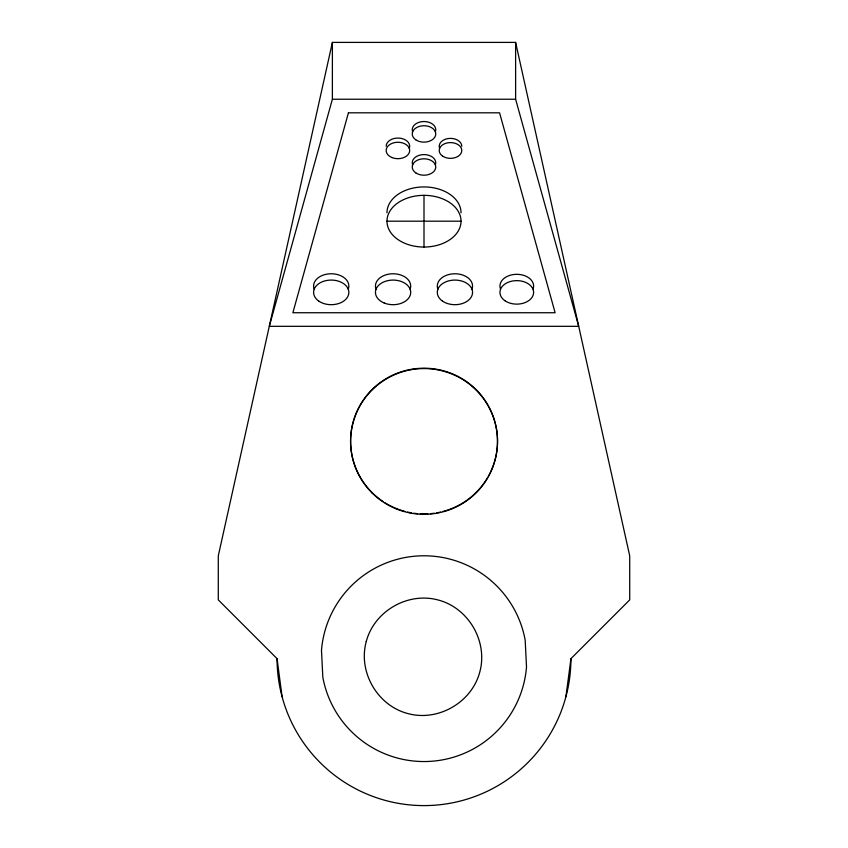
<?xml version="1.0" encoding="UTF-8"?>
<svg xmlns="http://www.w3.org/2000/svg" width="848" height="848" viewBox="0 0 848 848"><rect width="100%" height="100%" fill="white"/><g stroke="black" fill="none" stroke-linecap="round" stroke-linejoin="round"><path stroke-width="1.27" d="M565.923 696.696L570.937 658.663L629.704 599.896L629.704 555.811L515.616 42.4L332.384 42.4L218.296 555.811L218.296 599.896L277.063 658.663A146.937 146.937 0 0 0 424 805.6A146.937 146.937 0 0 0 570.937 658.663M332.384 42.4L332.384 99.237L269.293 326.321L578.707 326.321L515.616 99.237L515.616 42.4M332.384 99.237L515.616 99.237M386.974 221.19L461.026 221.19A37.026 25.853 0 0 0 405.482 198.803A37.026 25.853 0 0 0 405.482 243.577A37.026 25.853 0 0 0 461.026 221.19M277.063 658.663L282.077 696.696M424 195.347L424 247.044M382.978 501.486A73.469 72.875 0 0 1 361.969 402.1A73.469 72.875 0 0 1 461.513 378.388A73.469 72.875 0 0 1 488.3 476.406M487.674 477.498A73.469 72.875 0 0 1 443.059 511.45M440.589 512.065A73.469 72.875 0 0 1 436.815 512.828M434.271 513.231A73.469 72.875 0 0 1 430.434 513.665M427.869 513.835A73.469 72.875 0 0 1 420.226 513.835M417.661 513.665A73.469 72.875 0 0 1 413.813 513.231M411.269 512.828A73.469 72.875 0 0 1 407.506 512.065M405.037 511.45A73.469 72.875 0 0 1 385.13 502.875M314.184 289.253A17.628 12.307 0 0 1 331.218 273.766A17.628 12.307 0 0 1 348.252 289.253M412.647 131.853A11.755 8.204 0 0 1 424 121.518A11.755 8.204 0 0 1 435.353 131.853M386.974 212.774A37.026 25.853 0 0 1 424 186.931A37.026 25.853 0 0 1 461.026 212.774M386.169 146.259A11.755 8.204 0 0 1 399.45 138.129A11.755 8.204 0 0 1 409.277 148.389M376.046 289.253A17.628 12.307 0 0 1 393.069 273.766A17.628 12.307 0 0 1 410.103 289.253M439.593 148.305A11.289 7.886 0 0 1 449.016 138.447A11.289 7.886 0 0 1 461.789 146.259M412.647 164.915A11.755 8.204 0 0 1 424 154.59A11.755 8.204 0 0 1 435.353 164.915M437.897 289.253A17.628 12.307 0 0 1 454.931 273.766A17.628 12.307 0 0 1 471.954 289.253M500.521 289.115A16.833 11.755 0 0 1 516.782 274.317A16.833 11.755 0 0 1 533.042 289.115M366.241 641.576C357.909 671.902 377.371 705.6 407.803 713.55C438.13 721.881 471.838 702.43 479.788 671.998C488.119 641.66 468.658 607.963 438.225 600.013C407.888 591.681 374.191 611.132 366.241 641.576M348.433 112.816L292.878 312.742L555.122 312.742L499.567 112.816L348.433 112.816M526.513 667.026L525.188 640.208A102.852 102.852 0 0 0 321.487 650.31L322.812 677.128A102.852 102.852 0 0 0 526.513 667.026M318.753 301.082A17.628 12.307 0 0 0 348.252 295.57A17.628 12.307 0 0 0 326.65 280.497A17.628 12.307 0 0 0 318.753 301.082M392.041 157.58A11.755 8.204 0 0 0 409.679 150.467A11.755 8.204 0 0 0 392.041 143.365A11.755 8.204 0 0 0 392.041 157.58M504.878 300.69A16.833 11.755 0 0 0 533.042 295.422A16.833 11.755 0 0 0 512.425 281.027A16.833 11.755 0 0 0 504.878 300.69M442.455 301.082A17.628 12.307 0 0 0 471.954 295.57A17.628 12.307 0 0 0 450.362 280.497A17.628 12.307 0 0 0 442.455 301.082M372.102 492.964A73.469 72.875 0 0 0 495.009 460.305A73.469 72.875 0 0 0 405.037 371.053A73.469 72.875 0 0 0 372.102 492.964M384.261 303.043A17.628 12.307 0 0 0 410.708 292.38A17.628 12.307 0 0 0 384.261 281.727A17.628 12.307 0 0 0 384.261 303.043M415.69 172.801A11.755 8.204 0 0 0 435.353 169.123A11.755 8.204 0 0 0 420.958 159.074A11.755 8.204 0 0 0 415.69 172.801M442.508 156.043A11.289 7.886 0 0 0 461.397 152.513A11.289 7.886 0 0 0 447.574 142.856A11.289 7.886 0 0 0 442.508 156.043M415.69 139.74A11.755 8.204 0 0 0 435.353 136.062A11.755 8.204 0 0 0 420.958 126.013A11.755 8.204 0 0 0 415.69 139.74"/></g></svg>
